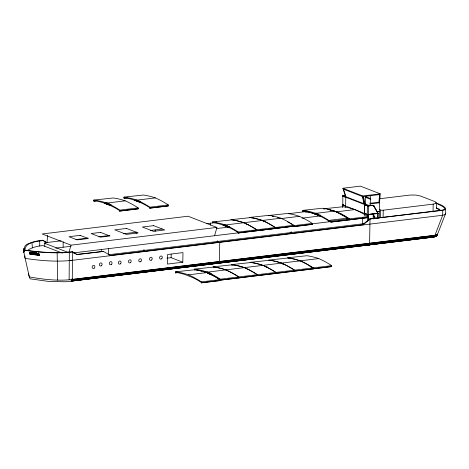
<?xml version="1.0" encoding="UTF-8"?>
<svg xmlns="http://www.w3.org/2000/svg" width="469" height="469" viewBox="0 0 469 469"><rect width="100%" height="100%" fill="white"/><g stroke="black" fill="none" stroke-linecap="round" stroke-linejoin="round"><path stroke-width="0.7" d="M28.316 273.656L29.389 276.939C42.468 279.248 55.829 280.902 69.119 279.8L69.348 252.369L72.73 251.959L77.209 254.603L103.561 251.396L76.734 254.421L72.255 251.771C56.526 253.571 40.574 252.322 24.957 250.077C25.15 241.91 37.022 241.664 43.037 240.427L46.666 242.561M23.72 250.587C24.159 252.961 23.128 251.959 23.45 249.754L23.684 250.129M32.59 253.377L32.742 253.893L32.443 253.594M32.766 253.108L32.801 253.307A1.683 1.471 49.4 0 0 32.812 253.641L32.73 253.917M33.17 254.614C33.704 253.313 32.373 255.165 32.279 253.934M44.772 246.272L44.831 242.795L61.111 240.814M63.116 247.233L63.209 241.787M72.249 279.418L72.73 251.959L72.255 251.771M93.993 201.125L93.841 200.075L113.322 197.977A215.57 110.016 83.1 0 1 116.547 198.516L116.564 198.516A216.373 110.426 83.1 0 1 125.229 200.832A216.373 110.426 83.1 0 1 133.858 205.234L133.876 205.246A215.57 110.016 83.1 0 1 137.077 207.204L138.144 207.896L138.126 208.881L119.73 211.12L119.566 210.575A160.421 81.87 83.1 0 0 110.016 205.393L103.602 202.901A160.421 81.87 83.1 0 0 93.999 200.644L93.993 201.125L96.116 200.867M101.24 251.554L101.275 249.514M108.562 248.629L108.456 254.755L363.932 223.666L362.525 223.836L362.637 217.71M119.73 211.12L119.747 210.135L118.675 209.444A215.57 110.016 83.1 0 0 115.474 207.486A216.373 110.426 83.1 0 0 106.826 203.071A216.373 110.426 83.1 0 0 98.162 200.755L98.144 200.755A215.57 110.016 83.1 0 0 94.92 200.216L93.841 200.075M124.127 198.176L123.974 197.127L143.455 195.028A215.57 110.016 83.1 0 1 146.68 195.567L146.697 195.573A216.373 110.426 83.1 0 1 155.362 197.889A216.373 110.426 83.1 0 1 163.992 202.291L164.009 202.297A215.57 110.016 83.1 0 1 167.21 204.255L168.277 204.947L168.26 205.932L149.863 208.172L149.699 207.626A160.421 81.87 83.1 0 0 140.149 202.444L133.735 199.958A160.421 81.87 83.1 0 0 124.133 197.695L124.127 198.176L127.662 197.748M136.79 233.515L136.813 232.149L123.365 233.785M138.126 208.881L137.968 208.336M149.863 208.172L149.881 207.187L148.808 206.495A215.57 110.016 83.1 0 0 145.607 204.537A216.373 110.426 83.1 0 0 136.96 200.128A216.373 110.426 83.1 0 0 128.295 197.812L128.277 197.807A215.57 110.016 83.1 0 0 125.053 197.267L123.974 197.127M155.186 231.276L155.21 229.916M182.799 262.206L167.445 264.076L167.609 254.479L182.969 252.609L182.799 262.206L171.115 257.674L171.179 254.245M175.623 272.876L175.47 271.827L194.952 269.728A215.57 110.016 83.1 0 1 198.176 270.267L198.188 270.273A216.373 110.426 83.1 0 1 206.858 272.589A216.373 110.426 83.1 0 1 215.488 276.991L215.506 276.997A215.57 110.016 83.1 0 1 218.706 278.955L219.773 279.647L219.756 280.632L201.359 282.871L201.195 282.326A160.369 81.841 83.1 0 0 191.645 277.144L185.232 274.652A160.421 81.87 83.1 0 0 175.629 272.395L175.623 272.876L177.745 272.618M194.348 270.121L194.365 269.136L213.841 267.037A215.57 110.016 83.1 0 1 217.065 267.576L217.083 267.582A216.373 110.426 83.1 0 1 225.753 269.898A216.373 110.426 83.1 0 1 234.383 274.301L234.4 274.306A215.57 110.016 83.1 0 1 237.595 276.264L238.668 276.956L238.651 277.941L220.248 280.181L220.09 279.635A160.421 81.87 83.1 0 0 210.534 274.453L209.467 274.002M201.359 282.871L201.371 281.887L200.304 281.195A215.57 110.016 83.1 0 0 197.103 279.237L197.091 279.225A216.373 110.426 83.1 0 0 188.456 274.828A216.373 110.426 83.1 0 0 179.791 272.507A215.57 110.016 83.1 0 0 176.549 271.967L175.47 271.827M210.364 225.237L210.405 223.197M293.571 225.706L293.735 226.257L256.766 230.754L275.162 228.52L275.18 227.535L256.783 229.775L255.711 229.077A215.57 110.016 83.1 0 0 252.515 227.125L252.498 227.113A216.373 110.426 83.1 0 0 243.862 222.711A216.373 110.426 83.1 0 0 235.198 220.395L235.18 220.395A215.57 110.016 83.1 0 0 231.956 219.855L212.346 221.978L212.328 222.963L212.504 222.552L216.754 222.03M217.88 241.723L217.786 240.996L217.458 241.488M219.428 261.509L219.75 242.954M219.756 280.632L219.598 280.087M220.248 280.181L220.266 279.196L219.199 278.504A215.57 110.016 83.1 0 0 215.998 276.546L215.98 276.54A216.373 110.426 83.1 0 0 207.351 272.137A216.373 110.426 83.1 0 0 198.68 269.816A215.57 110.016 83.1 0 0 195.444 269.276L194.365 269.136M231.827 219.879A215.57 110.016 83.1 0 1 235.051 220.418A216.373 110.426 83.1 0 1 243.733 222.74A216.373 110.426 83.1 0 1 252.363 227.143A215.57 110.016 83.1 0 1 255.582 229.107L256.649 229.798L256.631 230.783L238.234 233.023L238.07 232.477A160.421 81.87 83.1 0 0 228.52 227.295L222.113 224.809A160.421 81.87 83.1 0 0 212.504 222.552M238.234 233.023L238.252 232.038L237.179 231.346A215.57 110.016 83.1 0 0 233.978 229.388A216.373 110.426 83.1 0 0 225.331 224.979A216.373 110.426 83.1 0 0 216.666 222.664L216.649 222.658A215.57 110.016 83.1 0 0 213.424 222.118L212.346 221.978M232.413 264.78A215.57 110.016 83.1 0 1 235.637 265.319A216.373 110.426 83.1 0 1 244.32 267.635A216.373 110.426 83.1 0 1 252.955 272.038A215.57 110.016 83.1 0 1 256.168 274.002L257.241 274.699L257.223 275.684L238.821 277.918L238.838 276.939L237.771 276.241A215.57 110.016 83.1 0 0 234.57 274.289A216.373 110.426 83.1 0 0 225.923 269.874A216.373 110.426 83.1 0 0 217.253 267.559L217.235 267.559A215.57 110.016 83.1 0 0 214.011 267.019L212.932 266.879L232.571 264.756A215.57 110.016 83.1 0 1 235.796 265.296L235.807 265.302A216.373 110.426 83.1 0 1 244.478 267.617A216.373 110.426 83.1 0 1 253.108 272.02L253.125 272.026A215.57 110.016 83.1 0 1 256.326 273.984L257.393 274.676L275.795 272.436L275.778 273.421L257.375 275.661L275.778 273.421M256.766 230.754L256.783 229.775M257.223 275.684L257.059 275.133M257.375 275.661L257.393 274.676M274.998 228.45L275.004 227.969M275.332 228.491L275.35 227.512L274.283 226.814A215.57 110.016 83.1 0 0 271.082 224.862A216.373 110.426 83.1 0 0 262.435 220.448A216.373 110.426 83.1 0 0 253.764 218.132A215.57 110.016 83.1 0 0 250.522 217.593L249.449 217.452L268.925 215.353A215.57 110.016 83.1 0 1 272.149 215.892L272.167 215.892A216.373 110.426 83.1 0 1 280.831 218.208A216.373 110.426 83.1 0 1 289.467 222.611L289.484 222.623A215.57 110.016 83.1 0 1 292.679 224.575L293.752 225.272L293.875 226.627L312.278 224.387L312.295 223.402L311.228 222.711A215.57 110.016 83.1 0 0 308.027 220.752A216.373 110.426 83.1 0 0 299.38 216.344A216.373 110.426 83.1 0 0 290.71 214.022A215.57 110.016 83.1 0 0 287.468 213.483L268.696 215.494M269.546 260.26A215.57 110.016 83.1 0 1 272.77 260.799A216.373 110.426 83.1 0 1 281.453 263.115A216.373 110.426 83.1 0 1 290.088 267.518A215.57 110.016 83.1 0 1 293.301 269.487L294.368 270.179L294.356 271.164L275.954 273.404L275.971 272.419L274.904 271.727A215.57 110.016 83.1 0 0 271.703 269.769L271.686 269.757A216.373 110.426 83.1 0 0 263.056 265.354A216.373 110.426 83.1 0 0 254.386 263.039A215.57 110.016 83.1 0 0 251.144 262.499L250.065 262.359L269.739 260.236A215.57 110.016 83.1 0 1 272.964 260.776L272.981 260.776A216.373 110.426 83.1 0 1 281.646 263.091A216.373 110.426 83.1 0 1 290.282 267.494L290.293 267.506A215.57 110.016 83.1 0 1 293.494 269.464L294.567 270.156L312.964 267.916L312.946 268.901L294.55 271.141L312.946 268.901M293.875 226.627L293.893 225.642L292.826 224.95M294.356 271.164L294.192 270.619M294.55 271.141L294.567 270.156M305.852 211.062L303.021 211.402L302.868 210.352L322.344 208.254A215.57 110.016 83.1 0 1 325.574 208.793L325.586 208.799A216.373 110.426 83.1 0 1 334.256 211.114A216.373 110.426 83.1 0 1 342.886 215.517L342.903 215.529A215.57 110.016 83.1 0 1 346.104 217.481L347.171 218.173L347.154 219.158L346.996 218.613M303.021 211.402L303.027 210.927L305.858 210.581M308.027 211.777L305.196 212.123L305.208 211.642L308.033 211.296M312.278 224.387L312.12 223.842M312.782 268.837L312.788 268.356M287.362 257.821L306.843 255.722A215.57 110.016 83.1 0 1 310.068 256.262A216.373 110.426 83.1 0 1 318.75 258.577A216.373 110.426 83.1 0 1 327.385 262.98L327.397 262.992A215.57 110.016 83.1 0 1 330.598 264.95L331.671 265.642L331.653 266.627L313.251 268.866L313.093 268.321A160.421 81.87 83.1 0 0 312.037 267.641M313.251 268.866L313.269 267.881L312.202 267.183A215.57 110.016 83.1 0 0 309.001 265.231L308.983 265.219A216.373 110.426 83.1 0 0 300.353 260.817A216.373 110.426 83.1 0 0 291.683 258.501L291.665 258.501A215.57 110.016 83.1 0 0 288.441 257.962L268.661 260.096M330.774 221.573L330.932 222.118L349.335 219.879L349.346 218.894L328.751 221.397L328.593 220.852A160.421 81.87 83.1 0 0 319.043 215.67L312.63 213.184A160.421 81.87 83.1 0 0 303.027 210.927M328.751 221.397L328.769 220.412L327.702 219.721A215.57 110.016 83.1 0 0 324.501 217.763A216.373 110.426 83.1 0 0 315.854 213.354A216.373 110.426 83.1 0 0 307.189 211.038A215.57 110.016 83.1 0 0 303.947 210.493L302.868 210.352M330.932 222.118L330.78 221.022M331.489 266.081L331.653 266.627M342.605 207.022L342.733 204.912M342.651 207.345L342.792 204.935M345.612 207.263L345.788 197.332L342.874 188.262L360.397 186.129L380.248 193.838L379.503 202.79L379.239 217.927M324.624 208.963L323.546 208.822L343.027 206.723A215.57 110.016 83.1 0 1 346.251 207.263A216.373 110.426 83.1 0 1 354.933 209.579A216.373 110.426 83.1 0 1 363.563 213.981A215.57 110.016 83.1 0 1 366.781 215.951L367.848 216.643L367.831 217.628L349.434 219.867L349.446 218.882L348.379 218.191A215.57 110.016 83.1 0 0 345.178 216.232A216.373 110.426 83.1 0 0 336.531 211.818A216.373 110.426 83.1 0 0 330.029 209.965M364.343 215.154L364.53 204.613L362.725 195.972L342.874 188.262M364.384 215.265L364.524 204.666L367.585 205.879M367.409 205.827L367.256 214.526L342.587 204.836L343.115 204.642L342.657 204.801M367.327 216.408L367.356 214.573L364.413 213.372L368.036 214.667L377.926 213.489L373.992 206.284A2.914 2.415 -68.8 0 0 373.57 205.744A2.884 2.392 -68.8 0 1 373.969 206.296L377.95 213.354L377.908 218.425M367.379 216.737L367.356 214.568M367.579 221.139L367.649 217.059M368.317 220.694L368.493 205.944M368.388 220.319L368.493 214.456L378.061 213.254L368.493 214.456M370.029 205.387L370.745 195.655M373.16 219.064L373.254 213.928M373.4 216.18L373.441 214.04M374.35 217.669L374.379 216.062M374.731 218.155L374.772 216.016L373.213 216.203L374.731 218.155L376.29 217.968M377.856 211.66L379.351 211.496M377.838 218.495L377.914 213.272M380.57 217.768L380.711 210.018L379.386 209.508M383.103 217.247L383.226 210.2L433.186 204.121L435.701 203.511L436.34 202.596L434.933 201.623L420.587 196.054L415.598 195.045L409.883 195.069L379.439 198.774M433.051 211.871L433.186 204.121M435.678 202.831L440.883 204.853L443.563 206.383L445.151 207.785L445.55 208.957L444.729 209.825L442.748 210.329L442.66 215.259L434.962 235.28L69.119 279.8M434.962 235.28L436.897 234.781L437.671 233.92L445.462 213.887L445.55 208.957M32.162 252.838L32.197 253.418L32.637 253.342M38.042 254.503C38.786 253.946 39.191 255.81 38.863 254.515C36.283 252.515 40.627 255.371 38.394 253.582M23.72 249.748L23.855 249.027M29.723 253.196L29.881 252.668M23.573 251.278C23.274 251.583 24.499 251.724 23.608 251.818M23.761 252.123L23.684 249.561M23.544 252.14L23.52 251.232M33.745 254.227L33.369 254.655L34.401 254.702L34.061 253.776L35.105 254.825L34.677 253.864L35.105 254.825L34.008 253.659L34.061 252.779L34.653 252.885L34.841 253.512M23.954 251.771L23.737 250.182M29.348 253.207L29.582 252.515M23.802 251.654L23.679 249.696M70.842 281.183L71.974 280.538L72.261 278.721M421.039 236.974L420.617 238.352L419.784 238.774M24.007 250.675L24.148 251.22L24.206 250.657M24.148 250.669L24.112 251.073L24.417 250.716M364.524 204.636L365.163 204.537L365.849 196.253M24.112 249.15L23.872 249.625M24.101 249.743C24.241 247.175 23.602 250.839 24.253 248.851M24.968 255.904L24.863 257.106L29.441 277.437L30.168 278.844L48.969 281.47L65.672 281.781L433.942 237.079M33.287 254.063L33.147 254.626L31.816 254.304M35.644 254.667C35.738 252.521 35.14 252.299 35.656 254.544M36.435 254.784C34.706 253.371 37.573 252.363 36.781 254.679M23.784 250.692L24.007 251.226A3.441 0.457 86 0 1 24.048 251.167L24.282 251.132A3.441 0.457 86 0 0 24.23 251.208L23.937 250.569M46.982 242.444L47.703 235.391M368.663 205.803L372.814 205.428A2.785 2.31 -68.8 0 1 373.371 205.709A2.779 2.304 -68.8 0 0 372.796 205.422L372.849 205.229A2.978 2.468 -68.8 0 1 373.482 205.551M29.77 252.345C31.165 251.577 31.775 253.694 30.35 252.386A0.586 0.516 49.4 0 0 29.946 252.51L29.793 252.738M32.707 253.131L32.261 253.295M29.834 252.814L29.916 253.922L30.79 254.163M23.52 250.206L23.573 251.062M372.914 205.322A2.914 2.415 -68.8 0 1 373.371 205.574L373.523 205.85A2.779 2.304 -68.8 0 1 373.945 206.378A2.849 2.363 -68.8 0 0 373.535 205.815L373.67 205.709A2.984 2.48 -68.8 0 1 374.08 206.254A2.978 2.468 -68.8 0 0 373.687 205.727L373.43 205.533A2.99 2.48 -68.8 0 0 372.99 205.275A2.984 2.48 -68.8 0 1 373.447 205.528M342.933 195.96L343.249 195.936M39.384 255.306L38.558 253.031L39.677 255.218L38.88 255.124M37.983 254.843L38.253 255.101L38.001 254.778M33.698 254.614L33.369 254.655M38.171 255.171L37.538 255.013L38.511 253.049M33.627 253.166L33.405 252.551M35.292 252.914L36.248 252.855M29.494 252.685L29.629 254.01L31.124 254.221M37.473 255.095L38.253 255.101M30.409 254.245C31.581 254.362 30.122 253.319 30.907 253.477M31.4 253.647L31.018 253.577M37.385 254.262L37.332 254.462A0.897 0.786 49.4 0 1 36.969 254.843L35.808 254.913A3.441 3.007 49.4 0 0 35.503 254.896L35.392 254.79M68.832 252.797L71.012 245.17L216.954 227.406L214.573 235.725M35.48 254.819L35.585 254.825A3.441 3.007 49.4 0 1 35.89 254.837L36.594 254.925M32.185 253.606L32.701 253.917M34.401 253.659L34.559 252.949L33.856 252.685M34.6 253.424L34.008 253.659L34.026 252.897M24.095 250.745L24.318 250.798M24.036 248.863L23.907 250.112M23.866 251.044L23.931 250.686M31.288 254.104L31.294 253.665L31.042 254.292M31.816 254.333L31.587 252.404L31.734 254.374M31.177 252.351L29.946 252.275M38.212 254.386L37.925 254.984M342.933 195.895L345.911 197.179M29.864 252.615L30.028 252.439A0.586 0.516 49.4 0 1 30.432 252.316L31.101 253.037L31.095 252.422M32.267 252.644L32.977 253.078L33.117 252.744M437.659 234.031L436.885 234.893L434.956 235.391L72.244 279.53M437.595 234.406L436.821 235.268L434.892 235.76L72.185 279.899M437.483 234.758L436.012 236.523L433.661 237.085M437.343 235.063L436.229 236.376L434.347 236.857L71.657 280.995M445.462 213.887L444.641 214.755L442.66 215.259L69.33 260.688M36.699 254.767C38.106 250.95 33.557 254.796 36.781 254.696M24.048 251.167L23.966 250.809M345.876 197.326L342.81 196.089L342.968 195.831M30.585 253.594L31.452 253.53M30.854 253.694L30.784 254.21M32.977 252.592L33.006 253.084M33.375 252.562L33.657 254.298M38.71 255.23L39.373 255.212M103.086 251.214L110.76 255.646L110.279 255.464L362.461 224.774L369.537 218.994L442.138 210.159L443.873 209.719L444.618 208.928L444.237 207.802L442.683 206.436L436.522 203.394L436.434 208.324L441.018 210.464M27.266 250.593C31.745 247.257 37.485 246.119 42.949 245.563L62.266 253.067M33.106 254.286L32.273 254.35L32.267 253.536M343.009 195.936L345.108 195.561M34.612 253.729L34.823 252.897L33.692 252.674M31.622 252.357L31.992 252.41M31.699 254.315L33.229 254.556M37.467 255.025L38.44 253.102M33.698 254.456L33.399 254.573M34.43 254.69L33.832 254.702M342.874 195.919L343.103 195.872M36.711 254.972L36.887 254.913A0.897 0.786 49.4 0 0 37.25 254.532L37.057 253.237L35.374 252.844M34.483 253.588L33.973 253.899L34.354 254.731M33.979 252.85L34.53 253.289M143.936 250.469C145.15 249.309 142.781 249.825 143.872 250.446M217.534 240.949L217.018 241.828M291.196 232.595C292.41 231.182 290.071 232.096 291.044 232.536M436.721 235.608L72.091 280.239M436.586 235.913L71.974 280.538M436.416 236.171L71.827 280.79M32.197 252.662L33.117 253.014M343.255 195.913L345.131 195.684L342.845 196.019L342.792 204.93L345.635 205.985L342.692 204.894M72.584 260.295C56.802 262.083 40.797 260.717 25.144 258.372C24.036 253.354 21.826 245.539 28.656 243.628C33.082 241.769 37.766 240.597 42.562 240.239L43.037 240.427M377.17 211.712L379.351 211.437M93.999 200.644L96.831 200.298M93.823 201.06L96.655 200.714M124.133 197.695L127.674 197.267M123.957 198.111L127.498 197.684M107.284 202.86L104.452 203.206L109.166 205.035L111.288 204.777M106.826 203.071L125.229 200.832M136.708 199.999L134.585 200.257L139.299 202.086L140.718 201.916M136.96 200.128L155.362 197.889M106.809 204.121L109.64 203.775M136.942 201.172L139.064 200.914M119.747 210.135L138.144 207.896M149.881 207.187L168.277 204.947M119.56 211.056L137.962 208.816M149.693 208.107L168.26 205.932M362.725 195.972L380.248 193.838M230.877 219.709L250.358 217.616A215.57 110.016 83.1 0 1 253.582 218.155L253.6 218.155A216.373 110.426 83.1 0 1 262.265 220.471A216.373 110.426 83.1 0 1 270.894 224.874L270.912 224.886A215.57 110.016 83.1 0 1 274.113 226.838L275.18 227.535M302.851 211.337L305.682 210.997M370.111 203.27L378.952 202.192L379.585 194.582L363.493 196.54L365.163 204.537M75.96 239.553L88.113 238.076M98.936 236.763L109.758 235.444M150.256 230.514L162.286 229.054M206.864 223.631L215.353 222.593M288.482 213.7L308.039 211.32M370.059 203.939L379.503 202.79M368.646 205.856L372.878 205.316A2.884 2.392 -68.8 0 1 373.447 205.662L373.646 205.827A2.884 2.392 -68.8 0 1 374.063 206.366M368.698 205.914L372.843 205.41M316.311 213.143L313.48 213.483L318.193 215.318L320.315 215.054M315.854 213.354L334.256 211.114M225.085 224.85L222.957 225.108L227.67 226.937L229.792 226.679M260.764 220.494L262.892 220.237M225.331 224.979L243.733 222.74M243.862 222.711L262.265 220.471M262.435 220.448L280.831 218.208M299.38 216.344L280.978 218.577A216.373 110.426 83.1 0 0 279.893 218.22M315.836 214.397L318.668 214.057M336.531 211.818L354.933 209.579M225.313 226.023L227.442 225.765M263.121 221.409L265.249 221.151M246.911 224.587L248.33 224.417M55.711 248.13L70.971 246.278M216.279 228.591L228.696 227.084M302.018 218.161L320.321 215.939M339.579 213.694L340.992 213.524M328.769 220.412L347.171 218.173M238.252 232.038L256.649 229.798M275.35 227.512L293.752 225.272M328.587 221.333L330 221.163M293.893 225.642L312.295 223.402M349.446 218.882L367.848 216.643M73.264 252.926L245.785 231.926M247.233 231.75L249.414 231.487M250.862 231.311L253.77 230.959M255.218 230.783L257.399 230.514M258.847 230.338L261.028 230.074M262.476 229.898L272.636 228.661M274.089 228.485L284.249 227.248M285.703 227.072L292.234 226.275M311.832 223.889L331.425 221.509M238.064 232.958L256.631 230.783M275.162 228.426L292.855 226.275M293.711 226.562L312.108 224.323M330.762 222.054L349.434 219.867M349.264 219.803L367.831 217.628M442.748 210.329L369.537 218.994M166.929 258.179L171.115 257.674M71.47 281.136L434.153 237.003M231.493 264.616L250.968 262.517A215.57 110.016 83.1 0 1 254.192 263.056L254.21 263.062A216.373 110.426 83.1 0 1 262.88 265.378A216.373 110.426 83.1 0 1 271.51 269.781L271.528 269.792A215.57 110.016 83.1 0 1 274.723 271.744L275.795 272.436M196.646 269.446L194.524 269.704A160.421 81.87 83.1 0 1 197.719 270.226M231.651 265.19L233.064 265.014M288.939 258.214L290.352 258.044M175.629 272.395L177.048 272.225M175.453 272.811L178.284 272.466M207.808 271.92L204.976 272.266L204.126 271.961M243.517 267.576L244.935 267.406M298.683 260.864L300.805 260.606M207.351 272.137L225.753 269.898M225.923 269.874L244.32 267.635M244.478 267.617L262.88 265.378M263.056 265.354L281.453 263.115M281.646 263.091L300.049 260.852A216.373 110.426 83.1 0 1 308.678 265.255L308.696 265.266A215.57 110.016 83.1 0 1 311.897 267.224L312.964 267.916M300.353 260.817L318.75 258.577M188.456 274.828L206.858 272.589M207.333 273.181L210.165 272.835M282.338 264.053L283.751 263.883M211.812 273.837L209.69 274.095L207.919 273.409M247.526 269.493L248.939 269.317M266.099 267.23L267.518 267.06M303.396 262.693L304.815 262.523M220.266 279.196L238.668 276.956M238.838 276.939L257.241 274.699M275.971 272.419L294.368 270.179M313.269 267.881L331.671 265.642M201.371 281.887L219.773 279.647M220.078 280.116L238.651 277.941M257.053 275.614L238.821 277.918M294.186 271.1L275.954 273.404M313.081 268.796L330.774 266.644M201.189 282.807L219.586 280.568M30.966 254.286L29.858 254.075L29.453 253.371M368.517 205.909L368.13 205.868L368.757 205.791M69.348 252.369C54.228 253.477 39.003 252.457 24.03 250.188M24.054 250.851L24.4 250.792M23.731 251.572L23.684 249.713M368.47 214.638L368.136 214.667M368.517 205.785L367.878 205.791M368.106 214.65L367.514 214.603M368.147 205.844L367.456 205.715M368.142 205.92L342.769 196.089M31.91 252.48L33.1 252.533M38.722 254.321L38.2 254.251M367.942 205.832L367.538 205.768L367.925 205.903M33.774 252.603L33.381 252.627M44.831 242.795L44.813 243.821M367.837 205.727L367.526 205.657M367.843 205.844L367.45 205.744M272.296 216.262L272.313 216.262A216.373 110.426 83.1 0 1 273.392 216.485M378.026 213.231L374.063 206.254M367.256 214.532L367.561 214.626M36.4 252.967L37.315 254.098M436.246 207.978L439.5 209.244M365.814 196.704L370.481 198.516M365.451 197.332L370.803 199.413M365.333 204.05L369.349 205.61M364.571 204.548L367.538 205.692M362.461 224.774L362.942 224.962L370.018 219.181L369.56 245.504L368.347 245.035M315.655 214.204L320.368 216.033M216.86 227.418L188.034 216.221L42.181 233.972L71.012 245.17M76.734 254.421L77.209 254.603M44.825 243.347L68.374 252.492M319.084 215.517L321.218 216.391M318.011 215.119L314.81 213.899A160.421 81.87 83.1 0 0 305.208 211.642M30.344 254.139L29.823 253.336M42.562 240.239L46.812 242.743M329.93 209.977A216.373 110.426 83.1 0 1 336.431 211.83A216.373 110.426 83.1 0 1 345.067 216.232L345.178 216.232M289.608 222.98L289.625 222.992A216.373 110.426 83.1 0 0 287.456 221.767M349.346 218.894L348.279 218.202A215.57 110.016 83.1 0 0 345.078 216.244M373.529 205.762L373.347 205.627A2.92 2.427 -68.8 0 0 372.767 205.299A2.849 2.363 -68.8 0 1 373.336 205.645A2.884 2.392 -68.8 0 0 372.761 205.328M373.441 205.703L373.605 205.862A2.785 2.31 -68.8 0 1 373.963 206.383M24.025 249.408L23.966 250.258M24.054 248.98L24.112 249.596M31.986 242.825L32.384 247.902M57.136 252.779L57.664 280.11M39.695 240.832L39.73 245.955M383.226 210.2A1.829 0.416 1 0 1 380.711 210.018M198.786 270.449A160.421 81.87 83.1 0 1 201.987 271.281M288.142 257.997A215.57 110.016 83.1 0 1 291.366 258.536L291.378 258.536A216.373 110.426 83.1 0 1 300.049 260.852M309.921 266.369A160.421 81.87 83.1 0 1 310.982 266.99M290.686 223.619A215.57 110.016 83.1 0 1 291.753 224.276M277.724 217.563A216.373 110.426 83.1 0 1 278.809 217.886M315.866 213.372A216.373 110.426 83.1 0 1 316.95 213.712M327.866 209.502A216.373 110.426 83.1 0 1 328.945 209.725M126.542 228.432L114.735 229.869L126.384 234.394L138.185 232.958L126.542 228.432M153.633 225.659L142.383 227.031L153.486 231.34L164.736 229.974L153.633 225.659M100.583 232.378L91.127 233.527L100.454 237.15L109.91 236.001L100.583 232.378M80.129 235.356L68.99 236.716L77.104 239.864L88.242 238.51L80.129 235.356M362.437 196.529L343.554 189.195L345.975 196.74L363.938 203.716L362.437 196.529M94.175 268.174A1.6 1.331 -68.8 0 0 94.222 265.472A1.6 1.331 -68.8 0 0 92.147 267.072A1.6 1.331 -68.8 0 0 94.175 268.174M101.41 265.741A1.6 1.331 -68.8 0 0 101.456 263.039A1.6 1.331 -68.8 0 0 99.381 264.639A1.6 1.331 -68.8 0 0 101.41 265.741M111.335 264.469A1.6 1.331 -68.8 0 0 111.382 261.766A1.6 1.331 -68.8 0 0 109.306 263.367A1.6 1.331 -68.8 0 0 111.335 264.469M120.375 263.848A1.6 1.331 -68.8 0 0 120.422 261.145A1.6 1.331 -68.8 0 0 118.346 262.746A1.6 1.331 -68.8 0 0 120.375 263.848M130.47 262.622A1.6 1.331 -68.8 0 0 130.517 259.92A1.6 1.331 -68.8 0 0 128.442 261.52A1.6 1.331 -68.8 0 0 130.47 262.622M140.776 261.608A1.6 1.331 -68.8 0 0 140.823 258.906A1.6 1.331 -68.8 0 0 138.748 260.506A1.6 1.331 -68.8 0 0 140.776 261.608M151.505 260.061A1.6 1.331 -68.8 0 0 151.551 257.358A1.6 1.331 -68.8 0 0 149.482 258.958A1.6 1.331 -68.8 0 0 151.505 260.061M161.606 258.829A1.6 1.331 -68.8 0 0 161.653 256.133A1.6 1.331 -68.8 0 0 159.577 257.733A1.6 1.331 -68.8 0 0 161.606 258.829"/></g></svg>
